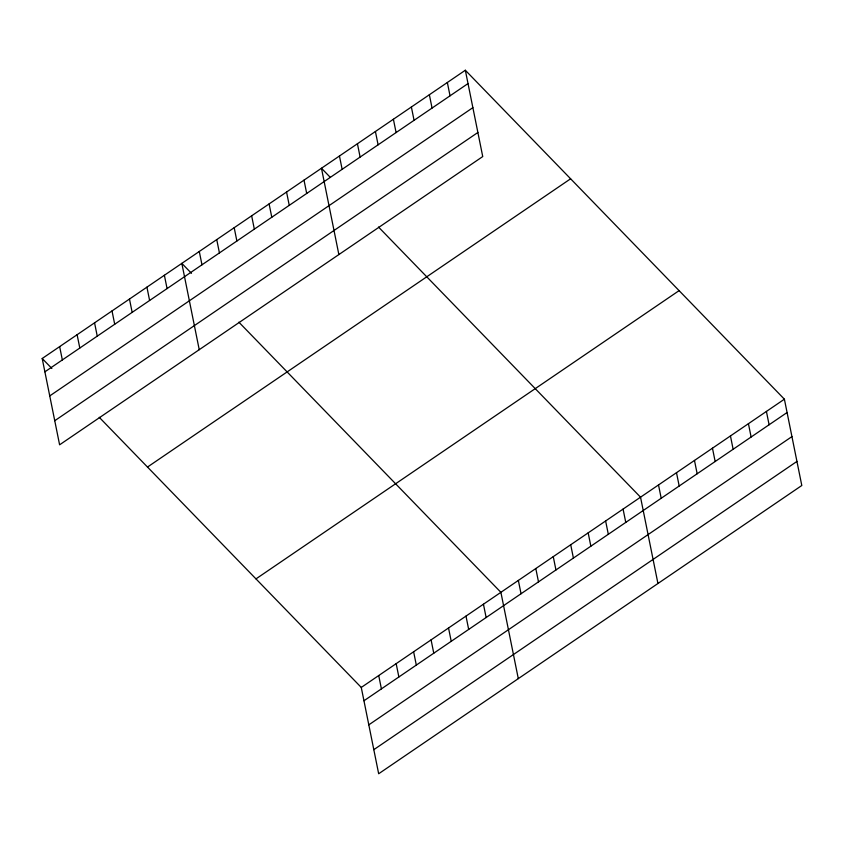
<?xml version="1.0" encoding="UTF-8"?>
<svg xmlns="http://www.w3.org/2000/svg" width="844" height="844" viewBox="0 0 844 844"><rect width="100%" height="100%" fill="white"/><g stroke="black" fill="none" stroke-linecap="round" stroke-linejoin="round"><path stroke-width="1.27" d="M465.329 70.242L482.736 156.562L59.607 444.809L42.2 358.5L465.329 70.242L784.392 399.191L801.8 485.5L378.671 773.758L361.264 687.438L99.233 417.295M44.89 371.824L468.019 83.567M49.743 395.91L472.872 107.652M54.744 420.723L477.883 132.476M147.489 467.048L570.618 178.791M255.975 578.889L679.104 290.631M361.264 687.438L784.392 399.191M363.954 700.763L787.083 412.516M368.807 724.848L791.936 436.601M373.808 749.672L796.947 461.415M330.236 177.293L321.469 168.251L338.866 254.561M378.502 227.047L640.533 497.19L657.94 583.51M191.482 273.319L181.829 263.37L199.237 349.69M238.863 322.165L500.893 592.319L518.3 678.639M42.2 358.5L51.853 368.448M766.415 411.439L769.095 424.764M748.428 423.688L751.118 437.013M730.45 435.937L733.13 449.261M712.463 448.185L715.153 461.51M694.475 460.444L697.165 473.769M676.498 472.693L679.188 486.017M658.51 484.941L661.2 498.266M623.072 509.08L625.763 522.404M605.623 520.97L608.313 534.294M588.173 532.859L590.853 546.184M570.713 544.76L573.403 558.074M553.263 556.65L555.943 569.974M447.352 82.49L450.031 95.815M535.803 568.539L538.493 581.864M429.364 94.739L432.054 108.064M518.353 580.429L521.043 593.754M411.376 106.998L414.066 120.323M393.399 119.247L396.089 132.571M483.443 604.209L486.133 617.534M375.411 131.495L378.101 144.82M465.993 616.099L468.673 629.424M357.434 143.744L360.114 157.068M448.533 627.989L451.223 641.313M339.446 155.992L342.137 169.317M431.084 639.879L433.763 653.203M413.623 651.768L416.314 665.093M304.009 180.141L306.699 193.466M396.174 663.658L398.864 676.983M286.559 192.031L289.249 205.356M378.724 675.548L381.404 688.873M269.099 203.921L271.789 217.246M251.649 215.811L254.339 229.135M234.199 227.701L236.879 241.025M216.739 239.59L219.429 252.915M199.29 251.48L201.969 264.805M164.38 275.26L167.07 288.585M146.93 287.15L149.61 300.475M129.47 299.04L132.16 312.364M112.02 310.93L114.7 324.254M94.56 322.819L97.25 336.144M77.11 334.709L79.8 348.034M59.65 346.61L62.34 359.934"/></g></svg>
